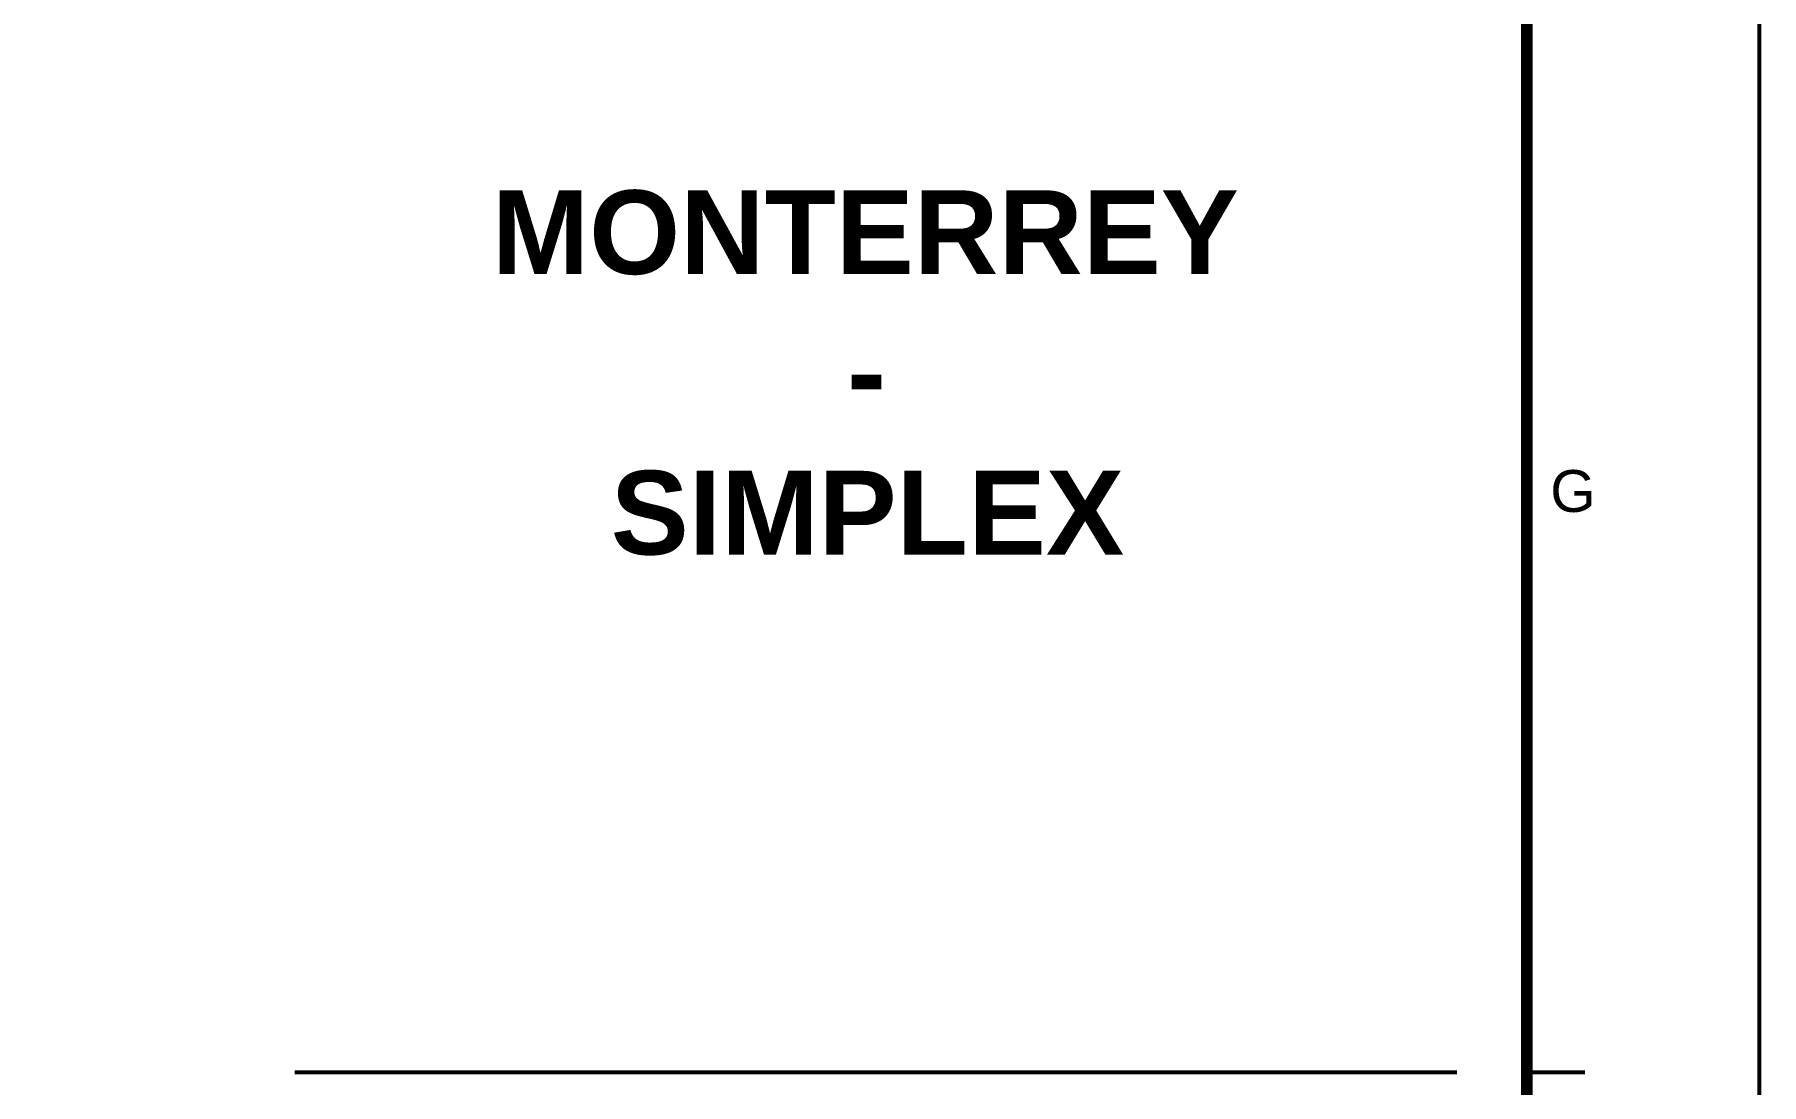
# Paper-space layout 'Layout1' of a CAD drawing. Header units: inches. Extents: x -0.3 to 11.4, y -0.3 to 8.
# Drawn here: x 9.949 to 11.417, y 3.878 to 4.771 of the extents above; entities that cross this region are included whole.
import ezdxf
from ezdxf.enums import TextEntityAlignment as Align

# ---------------------------------------------------------------- set-up
doc = ezdxf.new("R2010")
doc.units = ezdxf.units.IN
doc.header["$MEASUREMENT"] = 0
doc.linetypes.add('DASHDOT', pattern=[1, 0.5, -0.25, 0, -0.25])
doc.layers.add('G-ANNO-TTLB', color=3, linetype='Continuous')
doc.layers.add('Simbologia', color=8, linetype='DASHDOT', lineweight=18)
doc.styles.add('ARIAL', font='arial.ttf')
doc.styles.add('ARIAL-BOLD', font='arialbd.ttf')

# ---------------------------------------------------------------- blocks, each defined once
blk = doc.blocks.new('A1_GRID_LAYOUT')
at = {"layer": '', "const_width": 0.18}
blk.add_lwpolyline([(594, 0), (594, 420), (0, 420), (0, 0)], dxfattribs=at)
at = {"layer": 'G-ANNO-TTLB', "const_width": 0.5, "flags": 128}
blk.add_lwpolyline([(25, 409), (25, 10), (584, 10), (584, 409)], close=True, dxfattribs=at)
at = {"layer": 'G-ANNO-TTLB', "const_width": 0.18, "flags": 128}
blk.add_lwpolyline([(586.5, 210), (584, 210)], dxfattribs=at)
at = {"layer": '', "style": 'ARIAL'}
blk.add_text('G', height=1.8, dxfattribs=at).set_placement((585.983, 235), align=Align.MIDDLE_CENTER)
blk = doc.blocks.new('BLOCK_TITLE')
at = {"layer": 'G-ANNO-TTLB', "const_width": 0.18}
blk.add_lwpolyline([(0, 200), (-50, 200)], dxfattribs=at)
at = {"layer": '', "style": 'ARIAL-BOLD'}
for tag, p, height in [('PROJECT_TITLE_001', (-45.424, 223.215), 3.6), ('STUDENTS_001', (-31.508, 166.517), 1.8), ('DRAWING_TITLE_001', (-35.418, 141.47), 1.8), ('NOTES_001', (-25.591, 124.1), 1.8), ('FILENAME_001', (-37.914, 107.94), 1.8)]:
    blk.add_attdef(tag, p, '', height=height, dxfattribs=at)
at = {"layer": '', "style": 'ARIAL-BOLD', "flags": 2}
for tag, p in [('CLASS_001', (-38.651, 195.31)), ('PROFESSOR_001', (-36.499, 174.104))]:
    blk.add_attdef(tag, p, '', height=1.8, dxfattribs=at)
at = {"layer": '', "style": 'ARIAL-BOLD'}
for tag, p in [('VERSION_9', (-49, 92.5)), ('VERSION_8', (-49, 87.5)), ('VERSION_7', (-49, 82.5)), ('VERSION_6', (-49, 77.5)), ('VERSION_5', (-49, 72.5)), ('VERSION_4', (-49, 67.5)), ('VERSION_3', (-49, 62.5)), ('VERSION_2', (-49, 57.5)), ('VERSION_1', (-49, 52.5)), ('SHEET_TOTAL', (-5.681, 47.981)), ('DATE', (-39.015, 5.53)), ('REV', (-39.015, 2.506))]:
    blk.add_attdef(tag, text='', height=1.8, dxfattribs=at).set_placement(p, align=Align.MIDDLE_LEFT)
for tag, p in [('DATA_9', (-2.806, 92.5)), ('DATA_8', (-2.806, 87.5)), ('DATA_7', (-2.806, 82.5)), ('DATA_6', (-2.806, 77.5)), ('DATA_5', (-2.806, 72.5)), ('DATA_4', (-2.806, 67.5)), ('DATA_3', (-2.806, 62.5)), ('DATA_2', (-2.806, 57.5)), ('DATA_1', (-2.806, 52.5)), ('SHEET_COPY', (-11.423, 47.981)), ('SCALE', (-4.416, 5.53))]:
    blk.add_attdef(tag, text='', height=1.8, dxfattribs=at).set_placement(p, align=Align.MIDDLE_RIGHT)
blk.add_attdef('SHEET', text='', height=9.6, dxfattribs=at).set_placement((-25, 25), align=Align.MIDDLE_CENTER)
at = {"layer": 'Simbologia', "style": 'ARIAL-BOLD', "flags": 2}
blk.add_attdef('CLASS_002', (-34.886, 192.279), '', height=1.8, dxfattribs=at)
at = {"layer": 'Simbologia', "style": 'ARIAL-BOLD'}
for tag, p in [('STUDENTS_002', (-31.649, 163.486)), ('STUDENTS_003', (-31.659, 160.455))]:
    blk.add_attdef(tag, p, '', height=1.8, dxfattribs=at)

psp = doc.layouts.get("Layout1")

# ---------------------------------------------------------------- block references
at = {"xscale": 0.01977277110999556, "yscale": 0.01977277110999556, "zscale": 0.01977277110999556}
psp.add_blockref('A1_GRID_LAYOUT', (-0.3297, -0.264), dxfattribs=at)

# ---------------------------------------------------------------- next in the draw order: block references
ref = psp.add_blockref('BLOCK_TITLE', (11.1583, -0.0663), dxfattribs=dict(xscale=0.01977277110999556, yscale=0.01977277110999556, zscale=0.01977277110999556))
ref.add_attrib('PROJECT_TITLE_001', 'MONTERREY', (10.3374, 4.5671), dxfattribs={"layer": '', "height": 0.07118, "style": 'ARIAL-BOLD'})
ref.add_attrib('PROJECT_TITLE_002', '-', (10.6396, 4.4484), dxfattribs={"layer": 'Simbologia', "height": 0.0712, "style": 'ARIAL-BOLD'})
ref.add_attrib('PROJECT_TITLE_003', 'SIMPLEX', (10.4386, 4.3286), dxfattribs={"layer": 'Simbologia', "height": 0.07118, "style": 'ARIAL-BOLD'})

doc.saveas('drawing.dxf')
